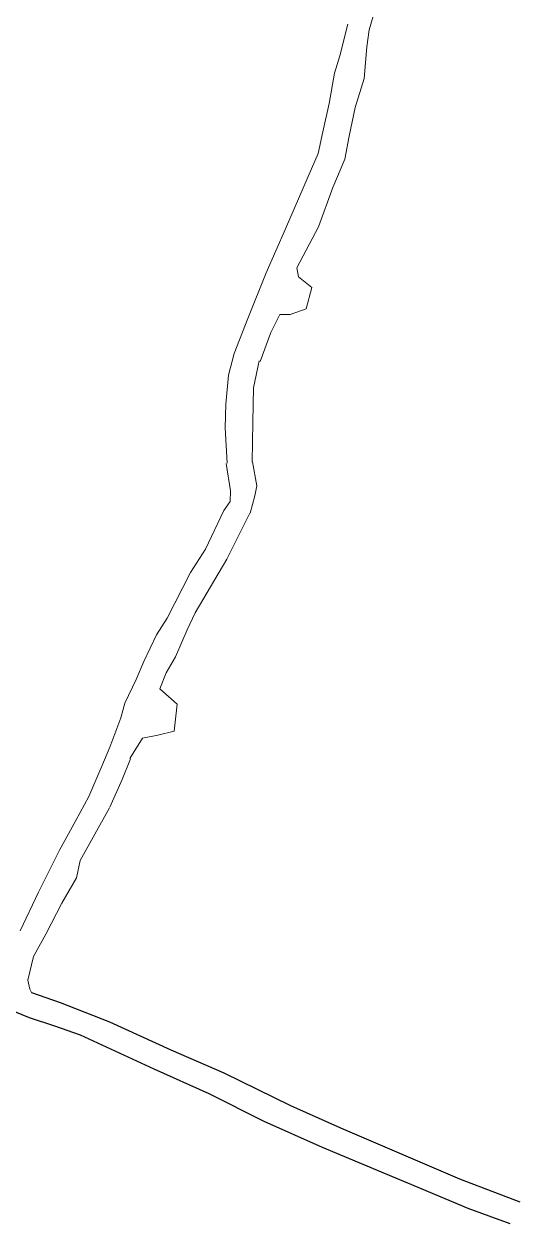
# Model space of a CAD drawing. Header units: metres. Extents: x 750344 to 750907, y 4168989 to 4169866.
# Drawn here: x 750640.2 to 750699.7, y 4169480.1 to 4169624 of the extents above; entities that cross this region are included whole.
import ezdxf

# ---------------------------------------------------------------- set-up
doc = ezdxf.new("R2010")
doc.units = ezdxf.units.M
doc.header["$MEASUREMENT"] = 0
doc.layers.add('bahceli', color=3, linetype='Continuous')
doc.layers.add('kartal ocak', color=7, linetype='Continuous', lineweight=25)

msp = doc.modelspace()

# ---------------------------------------------------------------- linework, layer by layer
at = {"layer": 'bahceli', "lineweight": 0}
for p, q in [((750681.59, 4169623.26, 805.64), (750682.06, 4169624.91, 805.47)), ((750679.03, 4169623.95, 805.71), (750678.08, 4169620.16, 805.65)), ((750681.31, 4169621.24, 805.74), (750681.59, 4169623.26, 805.64)), ((750678.08, 4169620.16, 805.65), (750677.44, 4169618.09, 805.8)), ((750681, 4169617.43, 805.8), (750681.31, 4169621.24, 805.74)), ((750677.44, 4169618.09, 805.8), (750676.81, 4169614.43, 806.01)), ((750679.93, 4169613.94, 806), (750681, 4169617.43, 805.8)), ((750676.81, 4169614.43, 806.01), (750676.03, 4169611.02, 807)), ((750679.21, 4169610.54, 806.73), (750679.93, 4169613.94, 806)), ((750676.03, 4169611.02, 807), (750675.48, 4169608.46, 807.26)), ((750678.66, 4169607.77, 807.07), (750679.21, 4169610.54, 806.73)), ((750675.48, 4169608.46, 807.26), (750674.27, 4169605.7, 807.98)), ((750677.23, 4169604.38, 807.86), (750678.66, 4169607.77, 807.07)), ((750674.27, 4169605.7, 807.98), (750671.55, 4169599.43, 808.5)), ((750675.52, 4169599.66, 808.75), (750677.23, 4169604.38, 807.86)), ((750671.55, 4169599.43, 808.5), (750669.22, 4169594.14, 808.7)), ((750672.93, 4169594.76, 808.75), (750675.52, 4169599.66, 808.75)), ((750673.13, 4169593.67, 808.75), (750672.93, 4169594.76, 808.75)), ((750669.22, 4169594.14, 808.7), (750667.05, 4169588.68, 809.43)), ((750674.71, 4169592.38, 808.75), (750673.13, 4169593.67, 808.75)), ((750674.03, 4169589.82, 808.75), (750674.71, 4169592.38, 808.75)), ((750667.05, 4169588.68, 809.43), (750665.4, 4169584.46, 810.44)), ((750669.78, 4169587, 809.43), (750670.86, 4169589.15, 809.36)), ((750670.86, 4169589.15, 809.36), (750672.1, 4169589.13, 808.75)), ((750672.1, 4169589.13, 808.75), (750674.03, 4169589.82, 808.75)), ((750668.5, 4169583.51, 811.01), (750669.78, 4169587, 809.43)), ((750665.4, 4169584.46, 810.44), (750664.73, 4169581.88, 810.74)), ((750667.7, 4169580.35, 811.07), (750668.4, 4169583.61, 810.47)), ((750664.73, 4169581.88, 810.74), (750664.41, 4169578.41, 811.53)), ((750667.64, 4169576.26, 811.95), (750667.7, 4169580.35, 811.07)), ((750664.41, 4169578.41, 811.53), (750664.33, 4169575.55, 812.06)), ((750664.33, 4169575.55, 812.06), (750664.56, 4169571.32, 812.85)), ((750667.56, 4169571.45, 812.85), (750667.64, 4169576.26, 811.95)), ((750664.44, 4169571.29, 815.62), (750664.94, 4169568.03, 815.11)), ((750668.1, 4169568.6, 815.31), (750667.59, 4169571.47, 814.14)), ((750667.89, 4169567.41, 815.43), (750668.1, 4169568.6, 815.31)), ((750664.94, 4169568.03, 815.11), (750664.91, 4169566.75, 813.99)), ((750667.32, 4169565.32, 814.86), (750667.89, 4169567.41, 815.43)), ((750664.16, 4169565.65, 813.7), (750661.97, 4169561.04, 814.87)), ((750664.91, 4169566.74, 813.5), (750664.16, 4169565.65, 813.7)), ((750664.53, 4169559.81, 814.94), (750667.28, 4169565.33, 813.5)), ((750661.97, 4169561.04, 814.87), (750660.17, 4169558.22, 815.35)), ((750660.73, 4169553.39, 816.05), (750664.53, 4169559.81, 814.94)), ((750660.17, 4169558.22, 815.35), (750657.38, 4169552.77, 816.84)), ((750657.38, 4169552.77, 816.84), (750656.1, 4169550.75, 816.97)), ((750659.76, 4169551.34, 816.7), (750660.73, 4169553.39, 816.05)), ((750658.38, 4169548.12, 817.31), (750659.76, 4169551.34, 816.7)), ((750656.1, 4169550.75, 816.97), (750654.55, 4169547.57, 817.98)), ((750654.55, 4169547.57, 817.98), (750653.66, 4169545.39, 818)), ((750657.23, 4169546.22, 817.98), (750658.38, 4169548.12, 817.31)), ((750653.66, 4169545.39, 818), (750652.27, 4169542.56, 818.15)), ((750656.47, 4169544.27, 818.23), (750657.23, 4169546.22, 817.98)), ((750658.55, 4169542.46, 818.68), (750656.47, 4169544.27, 818.23)), ((750652.27, 4169542.56, 818.15), (750651.8, 4169540.8, 818.32)), ((750658.2, 4169539.22, 818.43), (750658.55, 4169542.46, 818.68)), ((750651.8, 4169540.8, 818.32), (750650.48, 4169537.29, 818.74)), ((750652.9, 4169535.93, 818.84), (750654.42, 4169538.36, 818.73)), ((750654.42, 4169538.36, 818.73), (750656.24, 4169538.73, 818.15)), ((750656.24, 4169538.73, 818.15), (750658.2, 4169539.22, 818.43)), ((750650.48, 4169537.29, 818.74), (750649.54, 4169535.02, 819.21)), ((750651.97, 4169533.4, 819.12), (750652.96, 4169535.9, 819.17)), ((750649.54, 4169535.02, 819.21), (750647.96, 4169531.37, 820.08)), ((750650.48, 4169530.11, 820.39), (750651.97, 4169533.4, 819.12)), ((750647.96, 4169531.37, 820.08), (750646.4, 4169528.52, 820.63)), ((750646.94, 4169523.71, 821.28), (750650.46, 4169530.03, 820.11)), ((750646.4, 4169528.52, 820.63), (750644.45, 4169524.95, 821.4)), ((750644.45, 4169524.95, 821.4), (750641.92, 4169519.91, 822.3)), ((750646.48, 4169521.65, 821.67), (750646.94, 4169523.71, 821.28)), ((750644.74, 4169518.58, 822.3), (750646.48, 4169521.65, 821.67)), ((750641.34, 4169512.21, 822.79), (750642.79, 4169514.9, 822.79)), ((750640.64, 4169509.35, 822.87), (750641.34, 4169512.21, 822.79)), ((750640.87, 4169508.3, 822.87), (750640.64, 4169509.35, 822.87))]:
    msp.add_line(p, q, dxfattribs=at)
at = {"layer": 'kartal ocak', "lineweight": 0}
for p, q in [((750641.92, 4169519.91, 822.3), (750639.73, 4169515.27, 822.79)), ((750642.79, 4169514.9, 822.79), (750644.74, 4169518.58, 822.3)), ((750640.87, 4169508.3, 822.87), (750641.1, 4169507.91, 823.04))]:
    msp.add_line(p, q, dxfattribs=at)
at = {"layer": 'kartal ocak'}
for p, q in [((750641.1, 4169507.91, 823.04), (750644.54, 4169506.71, 822.99)), ((750644.54, 4169506.71, 822.99), (750650.44, 4169504.36, 822.9)), ((750640.85, 4169504.87, 822.98), (750637.28, 4169506.31, 823.01)), ((750643.89, 4169503.87, 822.93), (750640.85, 4169504.87, 822.98)), ((750646.97, 4169502.77, 822.87), (750643.89, 4169503.87, 822.93)), ((750650.44, 4169504.36, 822.9), (750657.82, 4169501, 822.89)), ((750655.81, 4169498.71, 822.85), (750646.97, 4169502.77, 822.87)), ((750657.82, 4169501, 822.89), (750664.17, 4169498.28, 822.93)), ((750662.4, 4169495.73, 822.88), (750655.81, 4169498.71, 822.85)), ((750664.17, 4169498.28, 822.93), (750672.16, 4169494.34, 822.86)), ((750668.99, 4169492.42, 822.82), (750662.4, 4169495.73, 822.88)), ((750672.16, 4169494.34, 822.86), (750678.15, 4169491.66, 822.77)), ((750676.01, 4169489.31, 822.74), (750668.99, 4169492.42, 822.82)), ((750678.15, 4169491.66, 822.77), (750692.44, 4169485.56, 822.45)), ((750687.97, 4169484.32, 822.46), (750676.01, 4169489.31, 822.74)), ((750692.44, 4169485.56, 822.45), (750699.69, 4169482.82, 822.19)), ((750693.49, 4169482, 822.31), (750687.97, 4169484.32, 822.46)), ((750698.53, 4169480.15, 822.26), (750693.49, 4169482, 822.31))]:
    msp.add_line(p, q, dxfattribs=at)

doc.saveas('drawing.dxf')
